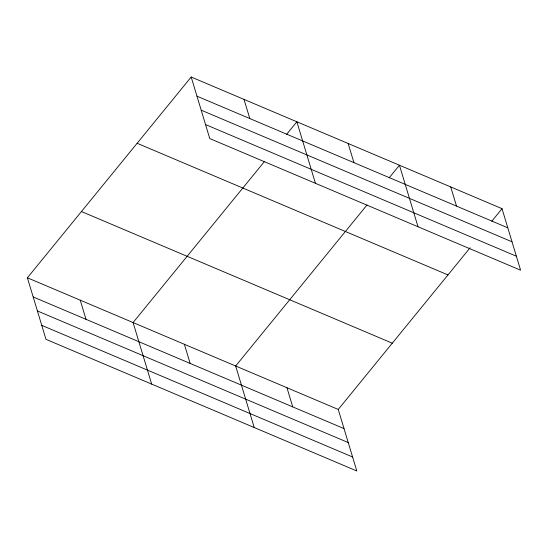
<?xml version="1.0" encoding="UTF-8"?>
<svg xmlns="http://www.w3.org/2000/svg" width="548" height="548" viewBox="0 0 548 548"><rect width="100%" height="100%" fill="white"/><g stroke="black" fill="none" stroke-linecap="round" stroke-linejoin="round"><path stroke-width="0.82" d="M27.4 277.795L338.239 409.445L356.817 470.979L45.977 339.335L27.4 277.795L191.184 77.021L502.023 208.665L520.6 270.205L209.761 138.555L191.184 77.021M264.437 161.537L133.082 322.56L151.666 384.093M286.597 134.37L296.865 121.779L315.449 183.32M367.016 204.979L235.661 366.002L254.238 427.536M389.176 177.812L399.444 165.222L418.021 226.762M338.239 409.445L470.136 247.758M491.755 221.255L502.023 208.665M196.965 96.174L507.804 227.817M201.185 110.162L512.024 241.805M205.541 124.567L516.38 256.217M137.137 143.275L447.969 274.925M81.447 211.542L392.286 343.185M33.181 296.948L344.021 428.598M37.408 310.935L348.24 442.579M41.758 325.348L352.597 456.991M450.73 186.943L456.518 206.096M348.158 143.501L353.94 162.653M244.024 99.4L249.806 118.553M286.953 387.724L292.735 406.876M184.375 344.281L190.156 363.427M80.241 300.174L86.022 319.326"/></g></svg>
